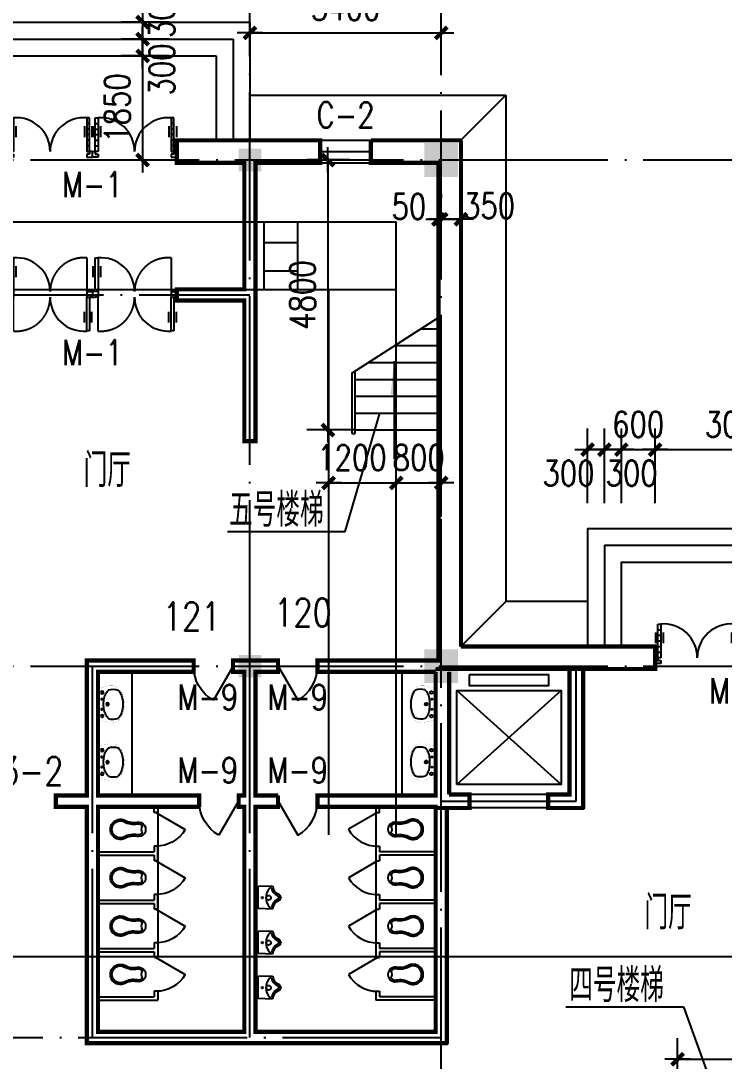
# Model space of a CAD drawing. Extents: x -55219 to 470149, y 494712 to 780039.
# Drawn here: x 14732 to 27231, y 655103 to 673598 of the extents above; entities that cross this region are included whole.
import ezdxf
from ezdxf.enums import TextEntityAlignment as Align

# ---------------------------------------------------------------- set-up
doc = ezdxf.new("R2010")
doc.units = 0
doc.header["$LTSCALE"] = 1500
doc.header["$MEASUREMENT"] = 0
doc.linetypes.add('DASHED2', pattern=[0.375, 0.25, -0.125])
doc.linetypes.add('DOTE', pattern=[2.42, 2, -0.2, 0.02, -0.2])
doc.layers.get('0').update_dxf_attribs({"linetype": 'CONTINUOUS'})
doc.layers.get('DEFPOINTS').update_dxf_attribs({"linetype": 'CONTINUOUS'})
for name, color, linetype in [('COLUMN', 7, 'CONTINUOUS'), ('DOTE', 1, 'DOTE'), ('LVTRY', 6, 'CONTINUOUS'), ('MC', 4, 'CONTINUOUS'), ('PUB_DIM', 3, 'CONTINUOUS'), ('PUB_TEXT', 7, 'CONTINUOUS'), ('PUB_WALL', 255, 'CONTINUOUS'), ('STAIR', 2, 'CONTINUOUS'), ('WALL', 255, 'CONTINUOUS'), ('WINDOW', 2, 'CONTINUOUS'), ('WINDOW_TEXT', 7, 'CONTINUOUS')]:
    doc.layers.add(name, color=color, linetype=linetype)
doc.styles.add('_HZTXT', font='txt.shx', dxfattribs={"width": 0.8, "bigfont": 'hztxt.shx'})
doc.styles.add('_SIMPLEX', font='SIMPLEX.shx', dxfattribs={"width": 0.6})
doc.styles.add('DIM_FONT', font='SIMPLEX.shx', dxfattribs={"width": 0.8})
doc.styles.add('SIMPLEX', font='SIMPLEX.SHX')
doc.dimstyles.new('DIMA150', dxfattribs={"dimscale": 1.5, "dimtxt": 300, "dimasz": 1, "dimexe": 250, "dimexo": 300, "dimgap": 150, "dimtad": 1, "dimdec": 0, "dimzin": 0, "dimdsep": 46, "dimtxsty": 'DIM_FONT', "dimblk": '_DIMX', "dimcen": 0.09, "dimse1": 1, "dimclrt": 7, "dimadec": 0, "dimazin": 0, "dimtfac": 1, "dimtdec": 0, "dimtix": 1, "dimtmove": 2, "dimatfit": 3, "dimldrblk": '_DIMX', "dimfxl": 1, "dimtolj": 1, "dimtzin": 0, "dimarcsym": 0})
doc.dimstyles.new('DIMB150', dxfattribs={"dimscale": 1.5, "dimtxt": 300, "dimasz": 1, "dimexe": 250, "dimexo": 300, "dimgap": 150, "dimtad": 1, "dimdec": 0, "dimzin": 0, "dimdsep": 46, "dimtxsty": 'DIM_FONT', "dimblk": '_DIMX', "dimcen": 0.09, "dimse2": 1, "dimclrt": 7, "dimadec": 0, "dimazin": 0, "dimtfac": 1, "dimtdec": 0, "dimtix": 1, "dimtmove": 2, "dimatfit": 3, "dimldrblk": '_DIMX', "dimfxl": 1, "dimtolj": 1, "dimtzin": 0, "dimarcsym": 0})
doc.dimstyles.new('DIMN150', dxfattribs={"dimscale": 1.5, "dimtxt": 300, "dimasz": 1, "dimexe": 250, "dimexo": 300, "dimgap": 150, "dimtad": 1, "dimdec": 0, "dimzin": 0, "dimdsep": 46, "dimtxsty": 'DIM_FONT', "dimblk": '_DIMX', "dimcen": 0.09, "dimclrt": 7, "dimadec": 0, "dimazin": 0, "dimtfac": 1, "dimtdec": 0, "dimtix": 1, "dimtmove": 2, "dimatfit": 3, "dimldrblk": '_DIMX', "dimfxl": 1, "dimtolj": 1, "dimtzin": 0, "dimarcsym": 0})
doc.dimstyles.new('NORMAL', dxfattribs={"dimscale": 1.5, "dimtxt": 300, "dimasz": 1, "dimexe": 250, "dimexo": 300, "dimgap": 150, "dimtad": 1, "dimdec": 0, "dimzin": 0, "dimdsep": 46, "dimtxsty": 'DIM_FONT', "dimblk": '_DIMX', "dimcen": 0.09, "dimse2": 1, "dimclrt": 7, "dimadec": 0, "dimazin": 0, "dimtfac": 1, "dimtdec": 0, "dimtix": 1, "dimtmove": 2, "dimatfit": 3, "dimldrblk": '_DIMX', "dimfxl": 1, "dimtolj": 1, "dimtzin": 0, "dimarcsym": 0})

# ---------------------------------------------------------------- blocks, each defined once
blk = doc.blocks.new('_FZH')
blk.add_solid([(0.5, 0.5), (0.5, -0.5), (-0.5, 0.5), (-0.5, -0.5)])
blk = doc.blocks.new('M_A1SFU')
blk.add_line((-0.5, 0), (0, -0.866))
blk.add_arc((-0.5, 0), 1, 300, 0)
blk = doc.blocks.new('P_WCFL01')
blk.add_lwpolyline([(128, -476, -0.181036), (163, -256, 1.566077), (-163, -256, -0.181036), (-128, -476, 1.18639)], format="xyb", close=True)
for points in [[(99, -482, -0.179698), (137, -242, 1.55292), (-137, -242, -0.179698), (-99, -482, 0.263172), (-65, -574, -0.179698)], [(65, -574, 0.263172), (99, -482, -0.179698)]]:
    blk.add_lwpolyline(points, format="xyb")
blk.add_arc((0, -659), 107, 52.646, 127.354)
blk = doc.blocks.new('M_E8')
for p, q in [((-204, -257), (-194, -2)), ((-194, -2), (196, -2)), ((206, -257), (196, -2))]:
    blk.add_line(p, q)
at = {"const_width": 1.5}
for points in [[(-196, 0), (196, 0), (206, -257, -4.356259)], [(-194, -2), (-204, -257, 0.758087)]]:
    blk.add_lwpolyline(points, format="xyb", dxfattribs=at)
for points in [[(-2, -142), (6, -142), (12, -146), (19, -148), (25, -152), (29, -158), (34, -166), (37, -174), (39, -183), (37, -191), (35, -200), (29, -208), (25, -214), (17, -219), (12, -223), (4, -224), (-2, -224), (-6, -224), (-11, -223), (-18, -221), (-26, -217), (-32, -213), (-37, -207), (-42, -199), (-44, -190), (-45, -183), (-42, -173), (-40, -164), (-35, -158), (-31, -150), (-26, -148), (-24, -144), (-18, -143), (-14, -143), (-12, -142), (-8, -142), (-6, -141), (-2, -142)], [(-204, -257), (-194, -258), (-194, -258), (-183, -260), (-175, -261), (-165, -264), (-156, -268), (-147, -271), (-138, -275), (-128, -281), (-119, -287), (-109, -295), (-102, -300), (-94, -308), (-86, -316), (-79, -324), (-74, -332), (-68, -340), (-62, -348), (-58, -356), (-54, -366), (-50, -374), (-43, -383), (-36, -389), (-30, -392), (-23, -395), (-17, -398), (-9, -399), (0, -399), (13, -398), (23, -395), (29, -392), (35, -389), (43, -385), (49, -380), (54, -374), (58, -366), (62, -357), (65, -347), (71, -340), (75, -332), (80, -325), (85, -319), (91, -313), (95, -308), (100, -302), (106, -295), (113, -290), (119, -285), (126, -280), (132, -277), (139, -273), (145, -271), (154, -268), (162, -264), (173, -261), (183, -259), (191, -258), (199, -257), (206, -257)]]:
    blk.add_lwpolyline(points, dxfattribs=at)
for centre, radius in [((-3, -184), 41.7), ((-1, -74), 15)]:
    blk.add_circle(centre, radius)
for centre, radius, start, end in [((-2, -389), 250, 46.6458, 133.3542), ((-218, -432), 176, 26.1838, 85.5792), ((-158, -223), 22.7, 134.5857, 206.4573), ((-198, -412), 179, 22.2984, 83.8043), ((1, -338), 63.3, 194.7447, 345.2553), ((4, -329), 38.6, 202.7778, 341.3609), ((201, -407), 174, 100.5676, 157.7034), ((215, -425), 168, 93.3348, 155.3309), ((162, -222), 16.2, 297.1389, 62.8611)]:
    blk.add_arc(centre, radius, start, end)
blk.add_point((1, -402))
at = {"width": 0.8, "flags": 9}
for tag in ['XSIZE', 'YSIZE']:
    blk.add_attdef(tag, (0, 0), '', height=0.5, dxfattribs=at)
blk = doc.blocks.new('_DIMX')
blk.add_line((-150, 0), (150, 0))
at = {"const_width": 50}
blk.add_lwpolyline([(-70, -70), (70, 70)], dxfattribs=at)
blk = doc.blocks.new('*D232')
at = {"color": 0, "linetype": 'ByBlock'}
for p, q in [((22203, 672874), (22203, 673758)), ((18804, 673383), (22201, 673383))]:
    blk.add_line(p, q, dxfattribs=at)
at = {"layer": 'DEFPOINTS', "color": 0, "linetype": 'ByBlock'}
for p in [(22203, 673383), (18803, 672424), (22203, 672424)]:
    blk.add_point(p, dxfattribs=at)
at = {"color": 0, "linetype": 'ByBlock', "xscale": 1.5, "yscale": 1.5, "zscale": 1.5, "rotation": 180}
blk.add_blockref('_DIMX', (18803, 673383), dxfattribs=at)
at = {"color": 0, "linetype": 'ByBlock', "xscale": 1.5, "yscale": 1.5, "zscale": 1.5}
blk.add_blockref('_DIMX', (22203, 673383), dxfattribs=at)
at = {"color": 7, "linetype": 'ByBlock', "insert": (20503, 673833), "char_height": 450, "attachment_point": 5, "style": 'DIM_FONT'}
blk.add_mtext('\\A1;3400', dxfattribs=at)
blk = doc.blocks.new('*D242')
at = {"color": 0, "linetype": 'ByBlock'}
for p, q in [((22203, 670519), (22203, 670444)), ((22151, 670069), (22150, 670069)), ((22153, 670069), (22203, 670069)), ((22153, 670069), (22203, 670069)), ((22204, 670069), (22206, 670069))]:
    blk.add_line(p, q, dxfattribs=at)
at = {"layer": 'DEFPOINTS', "color": 0, "linetype": 'ByBlock'}
for p in [(22153, 670069), (22203, 670069), (22203, 670069)]:
    blk.add_point(p, dxfattribs=at)
at = {"color": 0, "linetype": 'ByBlock', "xscale": 1.5, "yscale": 1.5, "zscale": 1.5}
blk.add_blockref('_DIMX', (22153, 670069), dxfattribs=at)
at = {"color": 0, "linetype": 'ByBlock', "xscale": 1.5, "yscale": 1.5, "zscale": 1.5, "rotation": 180}
blk.add_blockref('_DIMX', (22203, 670069), dxfattribs=at)
at = {"color": 7, "linetype": 'ByBlock', "insert": (21628, 670296), "char_height": 450, "attachment_point": 5, "style": 'DIM_FONT'}
blk.add_mtext('\\A1;50', dxfattribs=at)
blk = doc.blocks.new('*D243')
at = {"color": 0, "linetype": 'ByBlock'}
for p, q in [((22553, 670519), (22553, 670444)), ((22201, 670069), (22200, 670069)), ((22203, 670069), (22553, 670069)), ((22203, 670069), (22553, 670069)), ((22554, 670069), (22556, 670069))]:
    blk.add_line(p, q, dxfattribs=at)
at = {"layer": 'DEFPOINTS', "color": 0, "linetype": 'ByBlock'}
for p in [(22203, 670069), (22553, 670069), (22553, 670069)]:
    blk.add_point(p, dxfattribs=at)
at = {"color": 0, "linetype": 'ByBlock', "xscale": 1.5, "yscale": 1.5, "zscale": 1.5}
blk.add_blockref('_DIMX', (22203, 670069), dxfattribs=at)
at = {"color": 0, "linetype": 'ByBlock', "xscale": 1.5, "yscale": 1.5, "zscale": 1.5, "rotation": 180}
blk.add_blockref('_DIMX', (22553, 670069), dxfattribs=at)
at = {"color": 7, "linetype": 'ByBlock', "insert": (23053, 670308), "char_height": 450, "attachment_point": 5, "style": 'DIM_FONT'}
blk.add_mtext('\\A1;350', dxfattribs=at)
blk = doc.blocks.new('_ARROW')
blk.add_solid([(0, 0), (-1, 0.1), (-1, -0.1)])
blk = doc.blocks.new('*D261')
at = {"color": 0, "linetype": 'ByBlock'}
for p, q in [((20579, 671124), (19814, 671124)), ((20189, 671122), (20189, 666325)), ((20679, 666324), (19814, 666324))]:
    blk.add_line(p, q, dxfattribs=at)
at = {"layer": 'DEFPOINTS', "color": 0, "linetype": 'ByBlock'}
for p in [(21029, 671124), (20189, 666324), (21129, 666324)]:
    blk.add_point(p, dxfattribs=at)
at = {"color": 0, "linetype": 'ByBlock', "xscale": 1.5, "yscale": 1.5, "zscale": 1.5}
for p, rotation in [((20189, 671124), 90), ((20189, 666324), 270)]:
    blk.add_blockref('_DIMX', p, dxfattribs=dict(at, rotation=rotation))
at = {"color": 7, "linetype": 'ByBlock', "insert": (19739, 668724), "char_height": 450, "attachment_point": 5, "rotation": 90, "style": 'DIM_FONT'}
blk.add_mtext('\\A1;4800', dxfattribs=at)
blk = doc.blocks.new('M_A21OEG')
for p, q in [((-0.467, 0), (-0.467, 0.4)), ((-0.467, 0), (-0.467, 0.4)), ((-0.467, 0.4), (-0.433, 0.4)), ((-0.467, 0), (-0.467, 0.4)), ((-0.433, 0.4), (-0.433, 0)), ((-0.433, 0.4), (-0.433, 0)), ((0.433, 0.4), (0.433, 0)), ((0.467, 0.4), (0.433, 0.4)), ((0.467, 0), (0.467, 0.4)), ((-0.495, 0.3), (-0.495, 0.172)), ((-0.467, 0.333), (-0.433, 0.333)), ((-0.467, 0.267), (-0.433, 0.267)), ((-0.405, 0.3), (-0.405, 0.172)), ((0.405, 0.3), (0.405, 0.172)), ((0.467, 0.333), (0.433, 0.333)), ((0.467, 0.267), (0.433, 0.267)), ((0.495, 0.3), (0.495, 0.172)), ((-0.467, 0.2), (-0.433, 0.2)), ((-0.467, 0.133), (-0.433, 0.133)), ((0.467, 0.2), (0.433, 0.2)), ((0.467, 0.133), (0.433, 0.133)), ((-0.5, 0), (-0.467, 0)), ((-0.5, -0.067), (-0.5, 0)), ((-0.5, -0.067), (-0.5, 0)), ((-0.467, 0.067), (-0.433, 0.067)), ((-0.467, 0), (-0.467, -0.033)), ((-0.433, 0), (-0.467, 0)), ((-0.433, 0), (-0.467, 0)), ((-0.467, 0), (-0.467, -0.033)), ((-0.433, 0), (-0.467, 0)), ((0.467, 0.067), (0.433, 0.067)), ((0.433, 0), (0.467, 0)), ((0.467, 0), (0.467, -0.033)), ((0.5, 0), (0.467, 0)), ((0.5, -0.067), (0.5, 0)), ((-0.433, -0.067), (-0.5, -0.067)), ((-0.467, -0.033), (-0.433, -0.033)), ((-0.433, -0.033), (-0.433, -0.067)), ((0.467, -0.033), (0.433, -0.033)), ((0.433, -0.033), (0.433, -0.067)), ((0.433, -0.067), (0.5, -0.067))]:
    blk.add_line(p, q)
for centre, start, end in [((-0.4, 0.001), 359.8007, 94.7805), ((0.4, 0.001), 85.2195, 180.1993)]:
    blk.add_arc(centre, 0.4, start, end)
blk = doc.blocks.new('M_A19UKF')
for p, q in [((-0.467, -0.003), (-0.467, 0.397)), ((-0.467, 0.397), (-0.433, 0.397)), ((-0.433, 0.397), (-0.433, -0.003)), ((-0.495, 0.298), (-0.495, 0.169)), ((-0.405, 0.298), (-0.405, 0.169)), ((-0.5, -0.003), (-0.5, -0.069)), ((-0.433, -0.003), (-0.5, -0.003)), ((-0.5, -0.003), (-0.5, -0.003)), ((-0.5, -0.069), (-0.5, -0.069)), ((-0.5, -0.069), (-0.467, -0.069)), ((-0.433, -0.003), (-0.467, -0.003)), ((-0.433, -0.069), (-0.467, -0.069)), ((-0.433, -0.003), (-0.433, -0.069)), ((0.433, -0.003), (0.433, -0.069)), ((0.433, -0.003), (0.467, -0.003)), ((0.433, -0.003), (0.5, -0.003)), ((0.433, -0.469), (0.433, -0.069)), ((0.433, -0.069), (0.5, -0.069)), ((0.433, -0.069), (0.467, -0.069)), ((0.5, -0.003), (0.467, -0.003)), ((0.467, -0.069), (0.467, -0.469)), ((0.5, -0.069), (0.467, -0.069)), ((0.5, -0.003), (0.5, -0.069)), ((0.5, -0.003), (0.5, -0.003)), ((0.5, -0.069), (0.5, -0.069)), ((0.405, -0.37), (0.405, -0.242)), ((0.495, -0.37), (0.495, -0.242)), ((0.467, -0.469), (0.433, -0.469))]:
    blk.add_line(p, q)
at = {"linetype": 'DASHED2'}
for p, q in [((0.433, 0.397), (0.433, -0.003)), ((-0.433, -0.469), (-0.433, -0.069))]:
    blk.add_line(p, q, dxfattribs=at)
for centre, start, end in [((-0.4, -0.001), 359.8007, 94.7805), ((0.4, -0.071), 179.8007, 274.7805)]:
    blk.add_arc(centre, 0.4, start, end)
for centre, start, end in [((0.4, -0.001), 85.2195, 180.1993), ((-0.4, -0.071), 265.2195, 0.1993)]:
    blk.add_arc(centre, 0.4, start, end, dxfattribs=at)
blk = doc.blocks.new('*D264')
at = {"color": 0, "linetype": 'ByBlock'}
for p, q in [((26403, 654780), (26403, 655513)), ((31203, 654780), (31203, 655513)), ((26404, 655138), (31201, 655138))]:
    blk.add_line(p, q, dxfattribs=at)
at = {"layer": 'DEFPOINTS', "color": 0, "linetype": 'ByBlock'}
for p in [(31203, 655138), (26403, 654330), (31203, 654330)]:
    blk.add_point(p, dxfattribs=at)
at = {"color": 0, "linetype": 'ByBlock', "xscale": 1.5, "yscale": 1.5, "zscale": 1.5, "rotation": 180}
blk.add_blockref('_DIMX', (26403, 655138), dxfattribs=at)
at = {"color": 0, "linetype": 'ByBlock', "xscale": 1.5, "yscale": 1.5, "zscale": 1.5}
blk.add_blockref('_DIMX', (31203, 655138), dxfattribs=at)
at = {"color": 7, "linetype": 'ByBlock', "insert": (28803, 655588), "char_height": 450, "attachment_point": 5, "style": 'DIM_FONT'}
blk.add_mtext('\\A1;4800', dxfattribs=at)
blk = doc.blocks.new('M_E11')
for p, q in [((-280, -10), (-280, 0)), ((280, 0), (280, -10)), ((-248, -183), (-250, -185)), ((-251, -189), (-251, -186))]:
    blk.add_line(p, q)
at = {"const_width": 1.5}
for points in [[(-280, 0), (280, 0)], [(-326, -200), (-280, -5)], [(326, -204), (280, -5)]]:
    blk.add_lwpolyline(points, dxfattribs=at)
for points in [[(253, -188, 0.098208), (193, -141, 0.066287), (110, -111, 0.052428), (0, -100, 0.052428), (-110, -111, 0.066287), (-193, -141, 0.093876), (-251, -186, 0.171377)], [(-250, -358, 0.091341), (-193, -401, 0.066287), (-110, -431, 0.052428), (0, -442, 0.052428), (110, -431, 0.066287), (193, -401, 0.091756), (250, -358, 0.171377)]]:
    blk.add_lwpolyline(points, format="xyb")
for points in [[(-326, -200, 0.008223), (-326, -204, 0.149285)], [(-326, -266, 0.149285), (-304, -337, 0.107079), (-231, -408, 0.075625), (-131, -450, 0.062436), (-1, -467, 0.062436), (130, -452, 0.075625), (230, -410, 0.107079), (304, -339, 0.149285), (326, -268, 0.005205), (326, -266, 0.086596)]]:
    blk.add_lwpolyline(points, format="xyb", dxfattribs=at)
at = {"const_width": 1.5, "flags": 128}
for points in [[(-326, -204), (-326, -268)], [(326, -204), (326, -268)]]:
    blk.add_lwpolyline(points, dxfattribs=at)
at = {"flags": 128}
for points in [[(-253, -188, 0.172546), (-250, -358, 0.726395)], [(253, -188, -0.172546), (250, -358, -0.726395)]]:
    blk.add_lwpolyline(points, format="xyb", dxfattribs=at)
for centre, radius in [((-210, -75), 24), ((-210, -75), 24), ((-210, -75), 24), ((-90, -65), 10), ((0, -170), 25), ((0, -170), 15), ((90, -65), 10), ((210, -75), 24)]:
    blk.add_circle(centre, radius)
blk.add_arc((-250, -186), 1, 131.3224, 180)
at = {"width": 0.8, "flags": 9}
for tag in ['XSIZE', 'YSIZE']:
    blk.add_attdef(tag, (0, 0), '', height=0.5, dxfattribs=at)
blk = doc.blocks.new('_WBLK')
for p, q in [((-0.5, 0.5), (0.5, 0.5)), ((-0.5, 0), (0.5, 0)), ((-0.5, -0.5), (0.5, -0.5))]:
    blk.add_line(p, q)
at = {"layer": 'WINDOW_TEXT', "style": 'SIMPLEX', "flags": 9}
blk.add_attdef('A', text='', height=1, dxfattribs=at).set_placement((0, 1.5), align=Align.MIDDLE)
blk = doc.blocks.new('_DBLK')
blk.add_line((-0.5, 0), (0, -0.866))
blk.add_arc((-0.5, 0), 1, 300, 0)
at = {"layer": 'WINDOW_TEXT', "style": 'SIMPLEX', "flags": 9}
blk.add_attdef('A', text='', height=1, dxfattribs=at).set_placement((0, 1.5), align=Align.MIDDLE)
blk = doc.blocks.new('*D863')
at = {"color": 0, "linetype": 'ByBlock'}
for p, q in [((24803, 665024), (24803, 666349)), ((25103, 665024), (25103, 666349)), ((24801, 665974), (24800, 665974)), ((24803, 665974), (25103, 665974)), ((24803, 665974), (25103, 665974)), ((25104, 665974), (25106, 665974))]:
    blk.add_line(p, q, dxfattribs=at)
at = {"layer": 'DEFPOINTS', "color": 0, "linetype": 'ByBlock'}
for p in [(25103, 665974), (24803, 664574), (25103, 664574)]:
    blk.add_point(p, dxfattribs=at)
at = {"color": 0, "linetype": 'ByBlock', "xscale": 1.5, "yscale": 1.5, "zscale": 1.5}
blk.add_blockref('_DIMX', (24803, 665974), dxfattribs=at)
at = {"color": 0, "linetype": 'ByBlock', "xscale": 1.5, "yscale": 1.5, "zscale": 1.5, "rotation": 180}
blk.add_blockref('_DIMX', (25103, 665974), dxfattribs=at)
at = {"color": 7, "linetype": 'ByBlock', "insert": (24464, 665556), "char_height": 450, "attachment_point": 5, "style": 'DIM_FONT'}
blk.add_mtext('\\A1;300', dxfattribs=at)
blk = doc.blocks.new('*D864')
at = {"color": 0, "linetype": 'ByBlock'}
for p, q in [((25403, 665024), (25403, 666349)), ((26003, 665024), (26003, 666349)), ((25401, 665974), (25400, 665974)), ((25403, 665974), (26003, 665974)), ((26004, 665974), (26006, 665974))]:
    blk.add_line(p, q, dxfattribs=at)
at = {"layer": 'DEFPOINTS', "color": 0, "linetype": 'ByBlock'}
for p in [(26003, 665974), (25403, 664574), (26003, 664574)]:
    blk.add_point(p, dxfattribs=at)
at = {"color": 0, "linetype": 'ByBlock', "xscale": 1.5, "yscale": 1.5, "zscale": 1.5}
blk.add_blockref('_DIMX', (25403, 665974), dxfattribs=at)
at = {"color": 0, "linetype": 'ByBlock', "xscale": 1.5, "yscale": 1.5, "zscale": 1.5, "rotation": 180}
blk.add_blockref('_DIMX', (26003, 665974), dxfattribs=at)
at = {"color": 7, "linetype": 'ByBlock', "insert": (25703, 666424), "char_height": 450, "attachment_point": 5, "style": 'DIM_FONT'}
blk.add_mtext('\\A1;600', dxfattribs=at)
blk = doc.blocks.new('*D866')
at = {"color": 0, "linetype": 'ByBlock'}
for p, q in [((25103, 665024), (25103, 666349)), ((25403, 665024), (25403, 666349)), ((25101, 665974), (25100, 665974)), ((25103, 665974), (25403, 665974)), ((25103, 665974), (25403, 665974)), ((25404, 665974), (25406, 665974))]:
    blk.add_line(p, q, dxfattribs=at)
at = {"layer": 'DEFPOINTS', "color": 0, "linetype": 'ByBlock'}
for p in [(25403, 665974), (25103, 664574), (25403, 664574)]:
    blk.add_point(p, dxfattribs=at)
at = {"color": 0, "linetype": 'ByBlock', "xscale": 1.5, "yscale": 1.5, "zscale": 1.5}
blk.add_blockref('_DIMX', (25103, 665974), dxfattribs=at)
at = {"color": 0, "linetype": 'ByBlock', "xscale": 1.5, "yscale": 1.5, "zscale": 1.5, "rotation": 180}
blk.add_blockref('_DIMX', (25403, 665974), dxfattribs=at)
at = {"color": 7, "linetype": 'ByBlock', "insert": (25587, 665556), "char_height": 450, "attachment_point": 5, "style": 'DIM_FONT'}
blk.add_mtext('\\A1;300', dxfattribs=at)
blk = doc.blocks.new('*D868')
at = {"color": 0, "linetype": 'ByBlock'}
for p, q in [((26003, 665024), (26003, 666349)), ((29003, 665024), (29003, 666349)), ((26004, 665974), (29001, 665974))]:
    blk.add_line(p, q, dxfattribs=at)
at = {"layer": 'DEFPOINTS', "color": 0, "linetype": 'ByBlock'}
for p in [(29003, 665974), (26003, 664574), (29003, 664574)]:
    blk.add_point(p, dxfattribs=at)
at = {"color": 0, "linetype": 'ByBlock', "xscale": 1.5, "yscale": 1.5, "zscale": 1.5, "rotation": 180}
blk.add_blockref('_DIMX', (26003, 665974), dxfattribs=at)
at = {"color": 0, "linetype": 'ByBlock', "xscale": 1.5, "yscale": 1.5, "zscale": 1.5}
blk.add_blockref('_DIMX', (29003, 665974), dxfattribs=at)
at = {"color": 7, "linetype": 'ByBlock', "insert": (27503, 666424), "char_height": 450, "attachment_point": 5, "style": 'DIM_FONT'}
blk.add_mtext('\\A1;3000', dxfattribs=at)
blk = doc.blocks.new('*D874')
at = {"color": 0, "linetype": 'ByBlock'}
for p, q in [((17367, 673574), (16521, 673574)), ((16896, 673576), (16896, 673577)), ((16896, 673574), (16896, 673274)), ((16896, 673574), (16896, 673274)), ((16896, 673273), (16896, 673271))]:
    blk.add_line(p, q, dxfattribs=at)
at = {"layer": 'DEFPOINTS', "color": 0, "linetype": 'ByBlock'}
for p in [(17817, 673574), (16896, 673274), (17817, 673274)]:
    blk.add_point(p, dxfattribs=at)
at = {"color": 0, "linetype": 'ByBlock', "xscale": 1.5, "yscale": 1.5, "zscale": 1.5}
for p, rotation in [((16896, 673574), 270), ((16896, 673274), 90)]:
    blk.add_blockref('_DIMX', p, dxfattribs=dict(at, rotation=rotation))
at = {"color": 7, "linetype": 'ByBlock', "insert": (17238, 673755), "char_height": 450, "attachment_point": 5, "rotation": 90, "style": 'DIM_FONT'}
blk.add_mtext('\\A1;300', dxfattribs=at)
blk = doc.blocks.new('*D876')
at = {"color": 0, "linetype": 'ByBlock'}
for p, q in [((17367, 673274), (16521, 673274)), ((16896, 673276), (16896, 673277)), ((16896, 673274), (16896, 672974)), ((16896, 673274), (16896, 672974)), ((16896, 672973), (16896, 672971))]:
    blk.add_line(p, q, dxfattribs=at)
at = {"layer": 'DEFPOINTS', "color": 0, "linetype": 'ByBlock'}
for p in [(17817, 673274), (16896, 672974), (17817, 672974)]:
    blk.add_point(p, dxfattribs=at)
at = {"color": 0, "linetype": 'ByBlock', "xscale": 1.5, "yscale": 1.5, "zscale": 1.5}
for p, rotation in [((16896, 673274), 270), ((16896, 672974), 90)]:
    blk.add_blockref('_DIMX', p, dxfattribs=dict(at, rotation=rotation))
at = {"color": 7, "linetype": 'ByBlock', "insert": (17238, 672732), "char_height": 450, "attachment_point": 5, "rotation": 90, "style": 'DIM_FONT'}
blk.add_mtext('\\A1;300', dxfattribs=at)
blk = doc.blocks.new('*D875')
at = {"color": 0, "linetype": 'ByBlock'}
for p, q in [((17367, 672974), (16521, 672974)), ((16896, 672973), (16896, 671125))]:
    blk.add_line(p, q, dxfattribs=at)
at = {"layer": 'DEFPOINTS', "color": 0, "linetype": 'ByBlock'}
for p in [(17817, 672974), (16896, 671124), (17817, 671124)]:
    blk.add_point(p, dxfattribs=at)
at = {"color": 0, "linetype": 'ByBlock', "xscale": 1.5, "yscale": 1.5, "zscale": 1.5}
for p, rotation in [((16896, 672974), 90), ((16896, 671124), 270)]:
    blk.add_blockref('_DIMX', p, dxfattribs=dict(at, rotation=rotation))
at = {"color": 7, "linetype": 'ByBlock', "insert": (16446, 672049), "char_height": 450, "attachment_point": 5, "rotation": 90, "style": 'DIM_FONT'}
blk.add_mtext('\\A1;1850', dxfattribs=at)
blk = doc.blocks.new('*D892')
at = {"color": 0, "linetype": 'ByBlock'}
for p, q in [((20203, 664777), (20203, 665758)), ((20204, 665383), (21401, 665383))]:
    blk.add_line(p, q, dxfattribs=at)
at = {"layer": 'DEFPOINTS', "color": 0, "linetype": 'ByBlock'}
for p in [(21403, 665383), (20203, 664327), (21403, 664327)]:
    blk.add_point(p, dxfattribs=at)
at = {"color": 0, "linetype": 'ByBlock', "xscale": 1.5, "yscale": 1.5, "zscale": 1.5, "rotation": 180}
blk.add_blockref('_DIMX', (20203, 665383), dxfattribs=at)
at = {"color": 0, "linetype": 'ByBlock', "xscale": 1.5, "yscale": 1.5, "zscale": 1.5}
blk.add_blockref('_DIMX', (21403, 665383), dxfattribs=at)
at = {"color": 7, "linetype": 'ByBlock', "insert": (20615, 665833), "char_height": 450, "attachment_point": 5, "style": 'DIM_FONT'}
blk.add_mtext('\\A1;1200', dxfattribs=at)
blk = doc.blocks.new('*D893')
at = {"color": 0, "linetype": 'ByBlock'}
for p, q in [((22203, 664777), (22203, 665758)), ((21401, 665383), (21400, 665383)), ((21403, 665383), (22203, 665383)), ((22204, 665383), (22206, 665383))]:
    blk.add_line(p, q, dxfattribs=at)
at = {"layer": 'DEFPOINTS', "color": 0, "linetype": 'ByBlock'}
for p in [(22203, 665383), (21403, 664327), (22203, 664327)]:
    blk.add_point(p, dxfattribs=at)
at = {"color": 0, "linetype": 'ByBlock', "xscale": 1.5, "yscale": 1.5, "zscale": 1.5}
blk.add_blockref('_DIMX', (21403, 665383), dxfattribs=at)
at = {"color": 0, "linetype": 'ByBlock', "xscale": 1.5, "yscale": 1.5, "zscale": 1.5, "rotation": 180}
blk.add_blockref('_DIMX', (22203, 665383), dxfattribs=at)
at = {"color": 7, "linetype": 'ByBlock', "insert": (21803, 665833), "char_height": 450, "attachment_point": 5, "style": 'DIM_FONT'}
blk.add_mtext('\\A1;800', dxfattribs=at)
blk = doc.blocks.new('A$C74ED5290')
at = {"layer": 'WINDOW', "color": 0, "ltscale": 100}
for p, q in [((0, 1200), (0, 0)), ((600, 1200), (600, 0)), ((0, 830), (600, 830)), ((0, 330), (600, 330))]:
    blk.add_line(p, q, dxfattribs=at)

msp = doc.modelspace()

# ---------------------------------------------------------------- linework, layer by layer
at = {"layer": 'DOTE'}
for p, q in [((18802.8, 662074), (18802.8, 673898.7)), ((22202.8, 603662), (22202.8, 673898.7)), ((-39547.2, 671124), (32802.8, 671124)), ((13202.8, 668724), (18802.8, 668724)), ((-39547.2, 662124), (35005.6, 662124)), ((16002.8, 655524), (16002.8, 662124)), ((18802.8, 655524), (18802.8, 662124)), ((24602.8, 659724), (24602.8, 662124)), ((22202.8, 659724), (24602.8, 659724)), ((-20547.2, 655524), (22202.8, 655524))]:
    msp.add_line(p, q, dxfattribs=at)
at = {"layer": 'LVTRY'}
for p, q in [((18802.8, 672274), (23352.3, 672274)), ((22552.8, 671474), (23352.3, 672274)), ((23352.8, 672273.5), (23352.8, 663274.5)), ((-37347.2, 670024), (21402.8, 670024)), ((21402.8, 659124), (21402.8, 670024)), ((-36147.2, 668824), (21402.8, 668824)), ((20202.8, 659124), (20202.8, 668824)), ((20612.8, 667335.5), (22152.8, 668321.5)), ((20497.6, 664521.7), (21112.1, 666624)), ((18405.9, 664521.7), (20497.6, 664521.7)), ((22552.8, 662474), (23353.3, 663274)), ((23353.3, 663274), (23352.8, 663274.5)), ((24802.8, 663274), (23353.3, 663274)), ((16702.8, 662024), (16702.8, 659824)), ((21502.8, 662024), (21502.8, 659824)), ((24333.7, 660022.2), (22482.1, 661689.9)), ((24333.7, 661689.9), (22482.1, 660022.2)), ((17102.8, 659524.3), (17102.8, 659624)), ((17163.5, 659624), (17163.5, 657044.6)), ((17163.5, 659624), (17163.5, 659524.3)), ((21042.1, 659624), (21042.1, 656945.1)), ((21042.1, 659624), (21042.1, 659524.3)), ((21102.8, 659524.3), (21102.8, 659624)), ((17162.8, 659524.3), (17102.8, 659524.3)), ((21042.8, 659524.3), (21102.8, 659524.3)), ((16102.8, 658824), (17102.8, 658824)), ((16102.8, 658824), (17102.8, 658824)), ((17162.8, 658924), (17102.8, 658924)), ((17102.8, 658924), (17102.8, 658824)), ((17162.8, 658924), (17162.8, 658664)), ((21042.8, 658924), (21102.8, 658924)), ((21042.8, 658924), (21042.8, 658664)), ((21102.8, 658924), (21102.8, 658824)), ((22102.8, 658824), (21102.8, 658824)), ((22102.8, 658824), (21102.8, 658824)), ((16102.8, 658764), (17102.8, 658764)), ((17102.8, 658764), (17102.8, 658664)), ((17162.8, 658664), (17102.8, 658664)), ((21042.8, 658664), (21102.8, 658664)), ((22102.8, 658764), (21102.8, 658764)), ((21102.8, 658764), (21102.8, 658664)), ((16102.8, 657964.3), (17102.8, 657964.3)), ((16102.8, 657964.3), (17102.8, 657964.3)), ((16102.8, 657904.3), (17102.8, 657904.3)), ((17102.8, 658064.3), (17102.8, 657964.3)), ((17162.8, 658064.3), (17102.8, 658064.3)), ((17102.8, 657904.3), (17102.8, 657804.3)), ((17162.8, 658064.3), (17162.8, 657804.3)), ((21042.8, 658064.3), (21042.8, 657804.3)), ((21042.8, 658064.3), (21102.8, 658064.3)), ((21102.8, 658064.3), (21102.8, 657964.3)), ((22102.8, 657964.3), (21102.8, 657964.3)), ((22102.8, 657964.3), (21102.8, 657964.3)), ((21102.8, 657904.3), (21102.8, 657804.3)), ((22102.8, 657904.3), (21102.8, 657904.3)), ((17162.8, 657804.3), (17102.8, 657804.3)), ((21042.8, 657804.3), (21102.8, 657804.3)), ((17162.8, 657204.6), (17102.8, 657204.6)), ((17102.8, 657204.6), (17102.8, 657104.6)), ((17163.5, 657204.6), (17163.5, 656945.1)), ((21042.1, 657204.6), (21042.1, 657044.6)), ((21042.8, 657204.6), (21102.8, 657204.6)), ((21102.8, 657204.6), (21102.8, 657104.6)), ((-36023.2, 656963.5), (35715.3, 656963.5)), ((16102.8, 657104.6), (17102.8, 657104.6)), ((16102.8, 657104.6), (17102.8, 657104.6)), ((16102.8, 657044.6), (17102.8, 657044.6)), ((16102.8, 657044.6), (17102.8, 657044.6)), ((17102.8, 657044.6), (17102.8, 656944.6)), ((22102.8, 657104.6), (21102.8, 657104.6)), ((22102.8, 657104.6), (21102.8, 657104.6)), ((22102.8, 657044.6), (21102.8, 657044.6)), ((21102.8, 657044.6), (21102.8, 656944.6)), ((22102.8, 657044.6), (21102.8, 657044.6)), ((17163, 656944.6), (17102.8, 656944.6)), ((17163.5, 656945.1), (17163, 656944.6)), ((21042.6, 656944.6), (21042.1, 656945.1)), ((21042.6, 656944.6), (21102.8, 656944.6)), ((16102.8, 656245), (17102.8, 656245)), ((16102.8, 656245), (17102.8, 656245)), ((17162.8, 656345), (17102.8, 656345)), ((17102.8, 656345), (17102.8, 656245)), ((17163.5, 656345), (17163.5, 656185)), ((21042.1, 656345), (21042.1, 656185)), ((21042.8, 656345), (21102.8, 656345)), ((21102.8, 656345), (21102.8, 656245)), ((22102.8, 656245), (21102.8, 656245)), ((22102.8, 656245), (21102.8, 656245)), ((16102.8, 656185), (17163.5, 656185)), ((22102.8, 656185), (21042.1, 656185)), ((24416, 656071.3), (26507.7, 656071.3)), ((26507.7, 656071.3), (27137.5, 654333.3))]:
    msp.add_line(p, q, dxfattribs=at)
for points in [[(22699.8, 661968.5), (22699.8, 661778.6), (24113.7, 661778.6), (24113.7, 661968.5)], [(22482.1, 660022.2), (22482.1, 661689.9), (24333.7, 661689.9), (24333.7, 660022.2)]]:
    msp.add_lwpolyline(points, close=True, dxfattribs=at)
at = {"layer": 'MC', "linetype": 'Continuous'}
for p, q in [((24103.2, 659844), (22703.2, 659844)), ((24103.2, 659604), (22703.2, 659604))]:
    msp.add_line(p, q, dxfattribs=at)
at = {"layer": 'PUB_DIM'}
msp.add_lwpolyline([(21363.3, 667550.1), (21363.3, 665803.6)], dxfattribs=at)
at = {"layer": 'PUB_WALL', "const_width": 75}
msp.add_lwpolyline([(17502.8, 668624), (17502.8, 668824), (18702.8, 668824), (18702.8, 671074), (17502.8, 671074), (17502.8, 671474), (20052.8, 671474), (20052.8, 671074), (18902.8, 671074), (18902.8, 666124), (18702.8, 666124), (18702.8, 668624)], close=True, dxfattribs=at)
for points in [[(22102.8, 662024), (20002.8, 662024), (20002.8, 662224), (22152.8, 662224), (22152.8, 671074), (20952.8, 671074), (20952.8, 671474)], [(20952.8, 671474), (22552.8, 671474)], [(22552.8, 671474), (22552.8, 662474)], [(22552.8, 662474), (26002.8, 662474), (26002.8, 662074), (24722.8, 662074), (22102.8, 662074)], [(17902.8, 659624), (17902.8, 659824), (16102.8, 659824), (16102.8, 662024), (17802.8, 662024), (17802.8, 662224), (15902.8, 662224), (15902.8, 659824), (15352.8, 659824), (15352.8, 659624), (15902.8, 659624), (15902.8, 655424), (22302.3, 655424), (22302.8, 655424.5), (22302.8, 659604)], [(17902.8, 659624), (16102.8, 659624), (16102.8, 655624), (18702.8, 655624), (18702.8, 659624), (18602.8, 659624), (18602.8, 659824), (18702.8, 659824), (18702.8, 662024), (18502.8, 662024), (18502.8, 662224), (19302.8, 662224), (19302.8, 662024), (18902.8, 662024), (18902.8, 659824), (19302.8, 659824)], [(22102.8, 662024), (22102.8, 659824), (20002.8, 659824), (20002.8, 659624), (22102.8, 659624), (22102.8, 655624), (18902.8, 655624), (18902.8, 659624), (19302.8, 659624), (19302.8, 659824)], [(22342.8, 662074), (24482.8, 662074), (24482.8, 659844), (24103.2, 659844), (24103.2, 659604), (24722.3, 659604), (24722.8, 659604.5), (24722.8, 662074)], [(22342.8, 662024), (22342.8, 659844)]]:
    msp.add_lwpolyline(points, dxfattribs=at)
at = {"layer": 'PUB_WALL', "linetype": 'Continuous', "const_width": 75}
msp.add_lwpolyline([(22342.8, 659844), (22703.2, 659844), (22703.2, 659604), (22102.8, 659604)], dxfattribs=at)
at = {"layer": 'STAIR'}
for p, q in [((22152.8, 669384.2), (22152.8, 667024)), ((21844.2, 668124), (22152.8, 668124)), ((21375.6, 667824), (22152.8, 667824)), ((20907.1, 667524), (22152.8, 667524)), ((20612.8, 667335.5), (20612.8, 666264)), ((20672.8, 666264), (20672.8, 667374)), ((20672.8, 667224), (22152.8, 667224)), ((20672.8, 666924), (22152.8, 666924)), ((20672.8, 666624), (22152.8, 666624)), ((20612.8, 666264), (20672.8, 666264)), ((20672.8, 666324), (22152.8, 666324))]:
    msp.add_line(p, q, dxfattribs=at)
at = {"layer": 'WALL'}
for p, q in [((17502.8, 671074), (17502.8, 671474)), ((17502.8, 671474), (20052.8, 671474)), ((20052.8, 671474), (20052.8, 671074)), ((20952.8, 671474), (20952.8, 671074)), ((20952.8, 671474), (22552.8, 671474)), ((22552.8, 671474), (22552.8, 662474)), ((17502.8, 671074), (18702.8, 671074)), ((18702.8, 671074), (18702.8, 668824)), ((18902.8, 671074), (18902.8, 666124)), ((18902.8, 671074), (20052.8, 671074)), ((20952.8, 671074), (22152.8, 671074)), ((22152.8, 671074), (22152.8, 662224)), ((17502.8, 668824), (17502.8, 668624)), ((17502.8, 668824), (18702.8, 668824)), ((17502.8, 668624), (18702.8, 668624)), ((18702.8, 668624), (18702.8, 666124)), ((18902.8, 666124), (18702.8, 666124)), ((22552.8, 662474), (26002.8, 662474)), ((26002.8, 662474), (26002.8, 662074)), ((17802.8, 662224), (15902.8, 662224)), ((15902.8, 662224), (15902.8, 659824)), ((17802.8, 662024), (17802.8, 662224)), ((18502.8, 662024), (18502.8, 662224)), ((19302.8, 662224), (18502.8, 662224)), ((19302.8, 662024), (19302.8, 662224)), ((20002.8, 662024), (20002.8, 662224)), ((22152.8, 662224), (20002.8, 662224)), ((16102.8, 662024), (17802.8, 662024)), ((16102.8, 662024), (16102.8, 659824)), ((18502.8, 662024), (18702.8, 662024)), ((18702.8, 662024), (18702.8, 659824)), ((19302.8, 662024), (18902.8, 662024)), ((18902.8, 662024), (18902.8, 659824)), ((22102.8, 662024), (20002.8, 662024)), ((22102.8, 662074), (24722.8, 662074)), ((22102.8, 662024), (22102.8, 659824)), ((22342.8, 662074), (24482.8, 662074)), ((22342.8, 662024), (22342.8, 659844)), ((24722.8, 662074), (26002.8, 662074)), ((15352.8, 659624), (15352.8, 659824)), ((15352.8, 659824), (15902.8, 659824)), ((16102.8, 659824), (17902.8, 659824)), ((17902.8, 659624), (17902.8, 659824)), ((18602.8, 659624), (18602.8, 659824)), ((18602.8, 659824), (18702.8, 659824)), ((19302.8, 659824), (18902.8, 659824)), ((19302.8, 659824), (19302.8, 659624)), ((20002.8, 659824), (20002.8, 659624)), ((22102.8, 659824), (20002.8, 659824)), ((22703.2, 659844), (22342.8, 659844)), ((24482.8, 659844), (24103.2, 659844)), ((15352.8, 659624), (15902.8, 659624)), ((15902.8, 659624), (15902.8, 655424)), ((16102.8, 659624), (17902.8, 659624)), ((16102.8, 659624), (16102.8, 655624)), ((18602.8, 659624), (18702.8, 659624)), ((18702.8, 659624), (18702.8, 655624)), ((19302.8, 659624), (18902.8, 659624)), ((18902.8, 659624), (18902.8, 655624)), ((22102.8, 659624), (20002.8, 659624)), ((22102.8, 655624), (22102.8, 659624)), ((22703.2, 659604), (22102.8, 659604)), ((22302.8, 655424.5), (22302.8, 659604)), ((24722.3, 659604), (24103.2, 659604)), ((24722.3, 659604), (24722.8, 659604.5)), ((16102.8, 655624), (18702.8, 655624)), ((18902.8, 655624), (22102.8, 655624)), ((15902.8, 655424), (22302.3, 655424)), ((22302.3, 655424), (22302.8, 655424.5))]:
    msp.add_line(p, q, dxfattribs=at)
at = {"layer": 'WALL', "linetype": 'Continuous'}
for p, q in [((24482.8, 662074), (24482.8, 659844)), ((24722.8, 662074), (24722.8, 659604.5)), ((22703.2, 659844), (22703.2, 659604)), ((24103.2, 659844), (24103.2, 659604))]:
    msp.add_line(p, q, dxfattribs=at)
at = {"layer": 'WINDOW'}
for p, q in [((13202.8, 673574.1), (18802.8, 673574.1)), ((18802.8, 673574.1), (18802.8, 671474)), ((13502.8, 673274.1), (18502.3, 673274.1)), ((18502.3, 673274.1), (18502.8, 673273.6)), ((18502.8, 673273.6), (18502.8, 671474)), ((13802.8, 672974.1), (18202.3, 672974.1)), ((18202.3, 672974.1), (18202.8, 672973.6)), ((18202.8, 672973.6), (18202.8, 671474)), ((24802.8, 664574.1), (30202.8, 664574.1)), ((24802.8, 664574.1), (24802.8, 662474)), ((25102.8, 664274.1), (29902.8, 664274.1)), ((25102.8, 664274.1), (25102.8, 662474)), ((25402.8, 663974.1), (29602.8, 663974.1)), ((25402.8, 663974.1), (25402.8, 662474)), ((17103.1, 659624), (16403.1, 659624)), ((21802.8, 659624), (21102.8, 659624))]:
    msp.add_line(p, q, dxfattribs=at)

# ---------------------------------------------------------------- block references
at = {"layer": 'COLUMN'}
for p, xscale, yscale, zscale in [((22202.8, 671124), 600, 600, 600), ((18802.8, 671124), 400, 400, 400), ((18802.8, 662124), 400, 400, 400), ((22202.8, 662124), 600, 600, 600)]:
    msp.add_blockref('_FZH', p, dxfattribs=dict(at, xscale=xscale, yscale=yscale, zscale=zscale))
at = {"layer": 'LVTRY'}
msp.add_blockref('A$C74ED5290', (19048.9, 668824), dxfattribs=at)
at = {"layer": 'LVTRY', "xscale": -1}
for name, p, rotation in [('M_E11', (16102.8, 661448.8), 89.99999999999999), ('M_E11', (16102.8, 660421.2), 89.99999999999999), ('P_WCFL01', (16322.2, 659224), 90.00000000000455), ('P_WCFL01', (16322.2, 658364.3), 90.00000000000455), ('P_WCFL01', (16322.2, 657504.6), 90.00000000000455), ('P_WCFL01', (16322.2, 656645), 90.00000000000455)]:
    msp.add_blockref(name, p, dxfattribs=dict(at, rotation=rotation))
at = {"layer": 'LVTRY'}
for name, p, rotation in [('M_E11', (22102.8, 661448.8), 270), ('M_E11', (22102.8, 660421.2), 270), ('P_WCFL01', (21883.4, 659224), 269.9999999999955), ('P_WCFL01', (21883.4, 658364.3), 269.9999999999955), ('M_E8', (18950, 658010.2), 90), ('P_WCFL01', (21883.4, 657504.6), 269.9999999999955), ('M_E8', (18950, 657210.2), 90), ('P_WCFL01', (21883.4, 656645), 269.9999999999955), ('M_E8', (18950, 656410.2), 90)]:
    msp.add_blockref(name, p, dxfattribs=dict(at, rotation=rotation))
at = {"layer": 'PUB_DIM', "xscale": 600, "yscale": 600, "zscale": 600, "rotation": 89.99999999999999}
msp.add_blockref('_ARROW', (21363.3, 667550.1), dxfattribs=at)
at = {"layer": 'WINDOW'}
ref = msp.add_blockref('_WBLK', (20502.8, 671274), dxfattribs=dict(at, xscale=900, yscale=400.0000000000582, zscale=900))
ref.add_attrib('A', 'C-2', dxfattribs={"layer": 'WINDOW_TEXT', "height": 450, "style": '_SIMPLEX', "width": 0.8, "flags": 8}).set_placement((20502.8, 671924), align=Align.MIDDLE)
ref = msp.add_blockref('M_A21OEG', (15252.8, 671274), dxfattribs=dict(at, xscale=1500, yscale=1500, zscale=1500))
ref.add_attrib('A', 'M-1', dxfattribs={"layer": 'WINDOW_TEXT', "height": 450, "style": '_SIMPLEX', "width": 0.8, "flags": 8}).set_placement((16003.9, 670685.9), align=Align.MIDDLE)
at = {"layer": 'WINDOW', "xscale": 1500, "yscale": 1500, "zscale": 1500}
for name, p in [('M_A21OEG', (16752.8, 671274)), ('M_A19UKF', (16752.8, 668787.3))]:
    msp.add_blockref(name, p, dxfattribs=at)
at = {"layer": 'WINDOW'}
ref = msp.add_blockref('M_A19UKF', (15252.8, 668787.3), dxfattribs=dict(at, xscale=1500, yscale=1500, zscale=1500))
ref.add_attrib('A', 'M-1', dxfattribs={"layer": 'WINDOW_TEXT', "height": 450, "style": '_SIMPLEX', "width": 0.8, "flags": 8}).set_placement((16003.9, 667699.7), align=Align.MIDDLE)
ref = msp.add_blockref('M_A21OEG', (26752.8, 662274), dxfattribs=dict(at, xscale=1500, yscale=1500, zscale=1500))
ref.add_attrib('A', 'M-1', dxfattribs={"layer": 'WINDOW_TEXT', "height": 450, "style": '_SIMPLEX', "width": 0.8, "flags": 8}).set_placement((27501.6, 661687.7), align=Align.MIDDLE)
ref = msp.add_blockref('_DBLK', (18152.8, 662124), dxfattribs=dict(at, xscale=-700, yscale=700, zscale=700))
ref.add_attrib('A', 'M-9', dxfattribs={"layer": 'WINDOW_TEXT', "height": 450, "style": '_SIMPLEX', "width": 0.8, "flags": 8}).set_placement((18056.2, 661574), align=Align.MIDDLE)
ref = msp.add_blockref('_DBLK', (19652.8, 662124), dxfattribs=dict(at, xscale=700, yscale=700, zscale=700))
ref.add_attrib('A', 'M-9', dxfattribs={"layer": 'WINDOW_TEXT', "height": 450, "style": '_SIMPLEX', "width": 0.8, "flags": 8}).set_placement((19652.8, 661574), align=Align.MIDDLE)
ref = msp.add_blockref('_DBLK', (18252.8, 659724), dxfattribs=dict(at, xscale=700, yscale=-700, zscale=700, rotation=180))
ref.add_attrib('A', 'M-9', dxfattribs={"layer": 'WINDOW_TEXT', "height": 450, "style": '_SIMPLEX', "width": 0.8, "flags": 8}).set_placement((18056.2, 660274), align=Align.MIDDLE)
ref = msp.add_blockref('_DBLK', (19652.8, 659724), dxfattribs=dict(at, xscale=700, yscale=700, zscale=700))
ref.add_attrib('A', 'M-9', dxfattribs={"layer": 'WINDOW_TEXT', "height": 450, "style": '_SIMPLEX', "width": 0.8, "flags": 8}).set_placement((19652.8, 660274), align=Align.MIDDLE)
at = {"layer": 'WINDOW', "yscale": 600, "zscale": 600}
for p, xscale, rotation in [((17132.8, 659224.3), -600, 89.99999999999999), ((21072.8, 659224.6), 600, 270), ((17132.8, 658364.3), -600, 89.99999999999999), ((21072.8, 658364.3), 600, 270), ((17132.8, 657504.6), -600, 89.99999999999999), ((21072.8, 657504.6), 600, 270), ((17132.8, 656645), -600, 89.99999999999999), ((21072.8, 656645), 600, 270)]:
    msp.add_blockref('M_A1SFU', p, dxfattribs=dict(at, xscale=xscale, rotation=rotation))

# ---------------------------------------------------------------- texts
at = {"layer": 'LVTRY', "color": 0, "char_height": 500, "attachment_point": 1, "style": 'DIM_FONT'}
for s, insert, width in [('{\\C1;121}', (17252.1, 663260.9), 1277.886), ('{\\C1;120}', (19230.1, 663327.8), 1277.886), ('{\\C1;113-2}', (13672.5, 660510.8), 1457.493)]:
    msp.add_mtext(s, dxfattribs=dict(at, insert=insert, width=width))
at = {"layer": 'PUB_TEXT', "style": '_HZTXT', "width": 0.7}
for s, p in [('门厅', (15847.7, 665309.2)), ('五号楼梯', (18433, 664602.6)), ('门厅', (25814.5, 657445.8)), ('四号楼梯', (24477.7, 656152.2))]:
    msp.add_text(s, height=600, dxfattribs=at).set_placement(p)

# ---------------------------------------------------------------- dimensions: what is measured, and where the dimension line sits
at = {"layer": 'LVTRY'}
for base, p1, p2, picture, middle in [((16895.5, 673274.1), (17816.8, 673574.1), (17816.8, 673274.1), '*D874', (17238, 673755.3)), ((16895.5, 672974.1), (17816.8, 673274.1), (17816.8, 672974.1), '*D876', (17238, 672731.5))]:
    dim = msp.add_linear_dim(base=base, p1=p1, p2=p2, angle=90, dimstyle='NORMAL', dxfattribs=at)
    dim.commit()
    dim.dimension.update_dxf_attribs({"geometry": picture, "text_midpoint": middle, "dimtype": 160})
dim = msp.add_linear_dim(base=(16895.5, 671124), p1=(17816.8, 672974.1), p2=(17816.8, 671124), angle=90, dimstyle='NORMAL', dxfattribs=at)
dim.commit()
dim.dimension.update_dxf_attribs({"geometry": '*D875', "text_midpoint": (16445.5, 672049)})
dim = msp.add_linear_dim(base=(21402.8, 665382.9), p1=(20202.8, 664326.9), p2=(21402.8, 664326.9), dimstyle='DIMB150', dxfattribs=at)
dim.commit()
dim.dimension.update_dxf_attribs({"geometry": '*D892', "text_midpoint": (20614.9, 665832.9), "dimtype": 160})
dim = msp.add_linear_dim(base=(22202.8, 665382.9), p1=(21402.8, 664326.9), p2=(22202.8, 664326.9), dimstyle='DIMA150', dxfattribs=at)
dim.commit()
dim.dimension.update_dxf_attribs({"geometry": '*D893', "text_midpoint": (21802.8, 665832.9)})
at = {"layer": 'PUB_DIM'}
for base, p1, p2, dimstyle, picture, middle in [((22202.8, 673383.1), (18802.8, 672424), (22202.8, 672424), 'DIMA150', '*D232', (20502.8, 673833.1)), ((26002.8, 665974), (25402.8, 664574.1), (26002.8, 664574.1), 'DIMN150', '*D864', (25702.8, 666424)), ((29002.8, 665974), (26002.8, 664574.1), (29002.8, 664574.1), 'DIMN150', '*D868', (27502.8, 666424)), ((31202.8, 655138.3), (26402.8, 654330.2), (31202.8, 654330.2), 'DIMN150', '*D264', (28802.8, 655588.3))]:
    dim = msp.add_linear_dim(base=base, p1=p1, p2=p2, dimstyle=dimstyle, dxfattribs=at)
    dim.commit()
    dim.dimension.update_dxf_attribs({"geometry": picture, "text_midpoint": middle})
dim = msp.add_linear_dim(base=(20189.1, 666324), p1=(21028.8, 671124), p2=(21128.8, 666324), angle=270, dimstyle='DIMN150', dxfattribs=at)
dim.commit()
dim.dimension.update_dxf_attribs({"geometry": '*D261', "text_midpoint": (19739.1, 668724)})
dim = msp.add_linear_dim(base=(22202.8, 670068.8), p1=(22152.8, 670068.8), p2=(22202.8, 670068.8), angle=0, dimstyle='DIMA150', dxfattribs=at)
dim.commit()
dim.dimension.update_dxf_attribs({"geometry": '*D242', "text_midpoint": (21627.9, 670296.2), "dimtype": 161})
for base, p1, p2, dimstyle, picture, middle in [((22552.8, 670068.8), (22202.8, 670068.8), (22552.8, 670068.8), 'DIMA150', '*D243', (23052.8, 670308.5)), ((25102.8, 665974), (24802.8, 664574.1), (25102.8, 664574.1), 'DIMN150', '*D863', (24463.8, 665555.8)), ((25402.8, 665974), (25102.8, 664574.1), (25402.8, 664574.1), 'DIMN150', '*D866', (25586.7, 665555.8))]:
    dim = msp.add_linear_dim(base=base, p1=p1, p2=p2, dimstyle=dimstyle, dxfattribs=at)
    dim.commit()
    dim.dimension.update_dxf_attribs({"geometry": picture, "text_midpoint": middle, "dimtype": 160})

doc.saveas('drawing.dxf')
